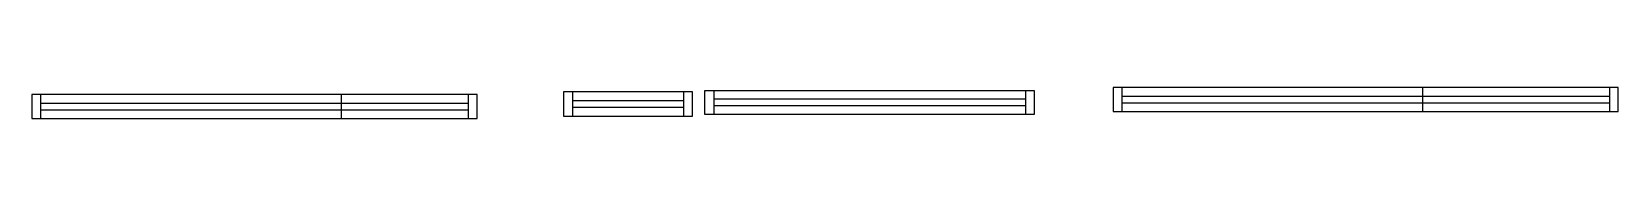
# Model space of a CAD drawing. Header units: metres. Extents: x 3438 to 4688, y -707 to -683.
import ezdxf

# ---------------------------------------------------------------- set-up
doc = ezdxf.new("R2010")
doc.units = ezdxf.units.M
doc.layers.add('Painéis', color=7, linetype='Continuous')
doc.layers.add('SARR_2.2x7', color=7, linetype='Continuous')

msp = doc.modelspace()

# ---------------------------------------------------------------- linework, layer by layer
at = {"layer": 'Painéis', "color": 7, "lineweight": 25}
for p, q in [((4533.8, -701.9), (4533.8, -682.9)), ((3681.8, -707.4), (3681.8, -688.4))]:
    msp.add_line(p, q, dxfattribs=at)
for points in [[(3856.8, -686.4), (3856.8, -705.4), (3958.3, -705.4), (3958.3, -686.4), (3856.8, -686.4)], [(4090.2, -704.2), (3968.2, -704.2), (3968.2, -685.2), (4090.2, -685.2)], [(4090.2, -685.2), (4227.7, -685.2), (4227.7, -704.2), (4090.2, -704.2)], [(4289.8, -682.9), (4289.8, -701.9), (4687.8, -701.9), (4687.8, -682.9), (4289.8, -682.9)], [(3437.8, -688.4), (3437.8, -707.4), (3788.8, -707.4), (3788.8, -688.4), (3437.8, -688.4)]]:
    msp.add_lwpolyline(points, dxfattribs=at)
at = {"layer": 'SARR_2.2x7', "color": 7, "lineweight": 25}
for p, q in [((3863.8, -686.4), (3863.8, -705.4)), ((3951.3, -686.4), (3951.3, -705.4)), ((3975.2, -685.2), (3975.2, -704.2)), ((4220.7, -685.2), (4220.7, -704.2)), ((4296.8, -682.9), (4296.8, -701.9)), ((4680.8, -682.9), (4680.8, -701.9)), ((3444.8, -688.4), (3444.8, -707.4)), ((3681.8, -695.4), (3444.8, -695.4)), ((3781.8, -695.4), (3681.8, -695.4)), ((3781.8, -688.4), (3781.8, -707.4)), ((3951.3, -693.4), (3863.8, -693.4)), ((3863.8, -698.4), (3951.3, -698.4)), ((4090.2, -692.2), (3975.2, -692.2)), ((3975.2, -697.2), (4090.2, -697.2)), ((4220.7, -692.2), (4090.2, -692.2)), ((4090.2, -697.2), (4220.7, -697.2)), ((4533.8, -689.9), (4296.8, -689.9)), ((4296.8, -694.9), (4533.8, -694.9)), ((4680.8, -689.9), (4533.8, -689.9)), ((4533.8, -694.9), (4680.8, -694.9)), ((3444.8, -700.4), (3681.8, -700.4)), ((3681.8, -700.4), (3781.8, -700.4))]:
    msp.add_line(p, q, dxfattribs=at)

doc.saveas('drawing.dxf')
